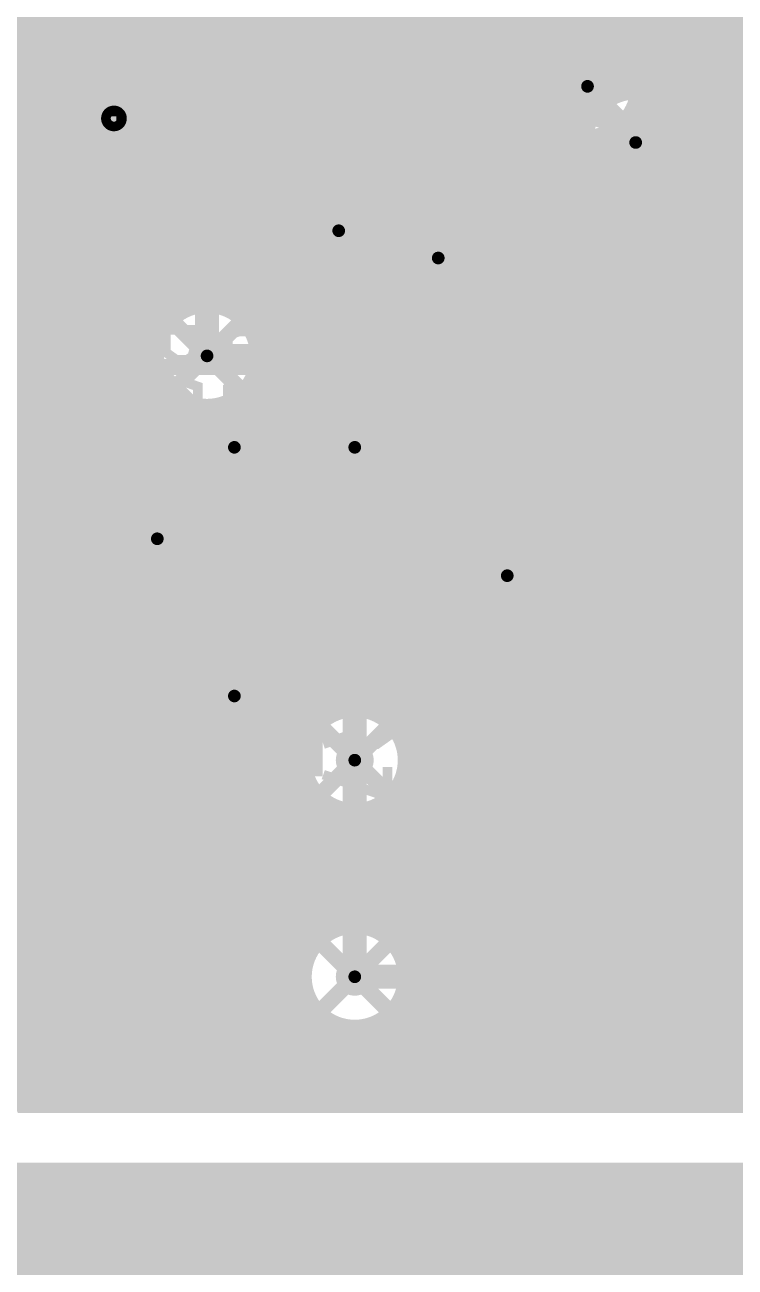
# Model space of a CAD drawing. Extents: x -11 to 221, y -93 to 178.
# Drawn here: x 34.15 to 45.39, y 146.02 to 165.69 of the extents above; entities that cross this region are included whole.
import ezdxf

# ---------------------------------------------------------------- set-up
doc = ezdxf.new("R2010")
doc.units = 0
doc.header["$MEASUREMENT"] = 0
doc.layers.get('0').update_dxf_attribs({"linetype": 'CONTINUOUS'})
for name, color, linetype in [('26-349-0_BOT', 7, 'CONTINUOUS'), ('26-349-0_DRD', 7, 'CONTINUOUS'), ('26-349-0_DRL', 2, 'CONTINUOUS'), ('26-349-0_IN1', 3, 'CONTINUOUS'), ('26-349-0_IN2', 5, 'CONTINUOUS'), ('26-349-0_SMT', 14, 'CONTINUOUS'), ('26-349-0_SPT', 9, 'CONTINUOUS'), ('26-349-0_SST', 12, 'CONTINUOUS'), ('26-349-0_TOP', 11, 'CONTINUOUS'), ('THRUHOLE_TAP', 15, 'CONTINUOUS')]:
    doc.layers.add(name, color=color, linetype=linetype)

# ---------------------------------------------------------------- blocks, each defined once
blk = doc.blocks.new('ROUND_78')
at = {"const_width": 0.29972}
blk.add_lwpolyline([(-0.14986, 0, 1), (0.14986, 0, 1)], format="xyb", close=True, dxfattribs=at)
blk = doc.blocks.new('ROUND_82')
at = {"const_width": 0.29972}
blk.add_lwpolyline([(-0.14986, 0, 1), (0.14986, 0, 1)], format="xyb", close=True, dxfattribs=at)
blk = doc.blocks.new('ROUND_102')
at = {"const_width": 0.10033}
blk.add_lwpolyline([(-0.050164, 0, 1), (0.050164, 0, 1)], format="xyb", close=True, dxfattribs=at)
blk = doc.blocks.new('ROUND_83')
at = {"const_width": 0.29972}
blk.add_lwpolyline([(-0.14986, 0, 1), (0.14986, 0, 1)], format="xyb", close=True, dxfattribs=at)
blk = doc.blocks.new('RECTANGLE_3')
blk.add_solid([(0.4826, 0.4064), (0.4826, -0.4064), (-0.4826, 0.4064), (-0.4826, -0.4064)])
blk = doc.blocks.new('RECTANGLE_5')
blk.add_solid([(0.63627, 0.51308), (0.63627, -0.51308), (-0.63627, 0.51308), (-0.63627, -0.51308)])
blk = doc.blocks.new('OBLONG_53')
at = {"const_width": 0.65024}
blk.add_lwpolyline([(0, 0.50038), (0, -0.50038)], dxfattribs=at)
at = {"const_width": 0.32512}
for points in [[(-0.16256, 0.50038, 1), (0.16256, 0.50038, 1)], [(-0.16256, -0.50038, 1), (0.16256, -0.50038, 1)]]:
    blk.add_lwpolyline(points, format="xyb", close=True, dxfattribs=at)
blk = doc.blocks.new('RECTANGLE_58')
blk.add_solid([(0.17526, 0.508), (0.17526, -0.508), (-0.17526, 0.508), (-0.17526, -0.508)])
blk = doc.blocks.new('ROUND_88')
at = {"const_width": 0.10033}
blk.add_lwpolyline([(-0.050164, 0, 1), (0.050164, 0, 1)], format="xyb", close=True, dxfattribs=at)

msp = doc.modelspace()

# ---------------------------------------------------------------- linework, layer by layer
at = {"layer": '26-349-0_BOT', "const_width": 0.381}
for points in [[(37.0332, 160.4518), (37.0332, 168.3512)], [(39.37, 150.622), (39.37, 154.051)]]:
    msp.add_lwpolyline(points, dxfattribs=at)
at = {"layer": '26-349-0_DRD', "const_width": 0.254}
for points in [[(41.783, 165.989), (41.783, 163.449)], [(44.323, 165.989), (41.783, 163.449)], [(44.323, 163.449), (41.783, 165.989)], [(41.783, 165.989), (41.783, 163.449)], [(44.323, 165.989), (41.783, 163.449)], [(44.323, 163.449), (41.783, 165.989)], [(44.323, 163.449), (44.323, 165.989)], [(44.323, 163.449), (44.323, 165.989)], [(42.545, 165.1), (42.545, 162.56)], [(45.085, 165.1), (42.545, 165.1)], [(45.085, 165.1), (42.545, 162.56)], [(45.085, 162.56), (42.545, 165.1)], [(42.545, 165.1), (42.545, 162.56)], [(45.085, 165.1), (42.545, 165.1)], [(45.085, 165.1), (42.545, 162.56)], [(45.085, 162.56), (42.545, 165.1)], [(44.45, 165.227), (44.45, 162.687)], [(46.99, 165.227), (44.45, 165.227)], [(46.99, 165.227), (44.45, 162.687)], [(46.99, 162.687), (44.45, 165.227)], [(44.45, 165.227), (44.45, 162.687)], [(46.99, 165.227), (44.45, 165.227)], [(46.99, 165.227), (44.45, 162.687)], [(46.99, 162.687), (44.45, 165.227)], [(45.085, 162.56), (45.085, 165.1)], [(45.085, 162.56), (45.085, 165.1)], [(37.846, 163.703), (37.846, 161.163)], [(40.386, 163.703), (37.846, 163.703)], [(40.386, 163.703), (37.846, 161.163)], [(40.386, 161.163), (37.846, 163.703)], [(37.846, 163.703), (37.846, 161.163)], [(40.386, 163.703), (37.846, 163.703)], [(40.386, 163.703), (37.846, 161.163)], [(40.386, 161.163), (37.846, 163.703)], [(40.386, 161.163), (40.386, 163.703)], [(40.386, 161.163), (40.386, 163.703)], [(41.783, 163.449), (44.323, 163.449)], [(41.783, 163.449), (44.323, 163.449)], [(39.4208, 163.2712), (39.4208, 160.7312)], [(41.9608, 163.2712), (39.4208, 163.2712)], [(41.9608, 163.2712), (39.4208, 160.7312)], [(41.9608, 160.7312), (39.4208, 163.2712)], [(39.4208, 163.2712), (39.4208, 160.7312)], [(41.9608, 163.2712), (39.4208, 163.2712)], [(41.9608, 163.2712), (39.4208, 160.7312)], [(41.9608, 160.7312), (39.4208, 163.2712)], [(41.9608, 160.7312), (41.9608, 163.2712)], [(41.9608, 160.7312), (41.9608, 163.2712)], [(42.545, 162.56), (45.085, 162.56)], [(42.545, 162.56), (45.085, 162.56)], [(44.45, 162.687), (46.99, 162.687)], [(44.45, 162.687), (46.99, 162.687)], [(35.7632, 161.7218), (35.7632, 159.1818)], [(38.3032, 161.7218), (35.7632, 161.7218)], [(38.3032, 161.7218), (35.7632, 159.1818)], [(38.3032, 159.1818), (35.7632, 161.7218)], [(38.3032, 159.1818), (38.3032, 161.7218)], [(37.846, 161.163), (40.386, 161.163)], [(37.846, 161.163), (40.386, 161.163)], [(39.4208, 160.7312), (41.9608, 160.7312)], [(39.4208, 160.7312), (41.9608, 160.7312)], [(36.195, 160.274), (36.195, 157.734)], [(38.735, 160.274), (36.195, 160.274)], [(38.735, 160.274), (36.195, 157.734)], [(38.735, 157.734), (36.195, 160.274)], [(36.195, 160.274), (36.195, 157.734)], [(38.735, 160.274), (36.195, 160.274)], [(38.735, 160.274), (36.195, 157.734)], [(38.735, 157.734), (36.195, 160.274)], [(38.1, 160.274), (38.1, 157.734)], [(40.64, 160.274), (38.1, 160.274)], [(40.64, 160.274), (38.1, 157.734)], [(40.64, 157.734), (38.1, 160.274)], [(38.1, 160.274), (38.1, 157.734)], [(40.64, 160.274), (38.1, 160.274)], [(40.64, 160.274), (38.1, 157.734)], [(40.64, 157.734), (38.1, 160.274)], [(38.1, 160.274), (38.1, 157.734)], [(40.64, 160.274), (38.1, 160.274)], [(40.64, 160.274), (38.1, 157.734)], [(40.64, 157.734), (38.1, 160.274)], [(38.735, 157.734), (38.735, 160.274)], [(38.735, 157.734), (38.735, 160.274)], [(40.64, 157.734), (40.64, 160.274)], [(40.64, 157.734), (40.64, 160.274)], [(40.64, 157.734), (40.64, 160.274)], [(35.7632, 159.1818), (38.3032, 159.1818)], [(34.9758, 158.8262), (34.9758, 156.2862)], [(37.5158, 158.8262), (34.9758, 158.8262)], [(37.5158, 158.8262), (34.9758, 156.2862)], [(37.5158, 156.2862), (34.9758, 158.8262)], [(37.5158, 156.2862), (37.5158, 158.8262)], [(40.513, 158.242), (40.513, 155.702)], [(43.053, 158.242), (40.513, 158.242)], [(43.053, 158.242), (40.513, 155.702)], [(43.053, 155.702), (40.513, 158.242)], [(40.513, 158.242), (40.513, 155.702)], [(43.053, 158.242), (40.513, 158.242)], [(43.053, 158.242), (40.513, 155.702)], [(43.053, 155.702), (40.513, 158.242)], [(43.053, 155.702), (43.053, 158.242)], [(43.053, 155.702), (43.053, 158.242)], [(36.195, 157.734), (38.735, 157.734)], [(36.195, 157.734), (38.735, 157.734)], [(38.1, 157.734), (40.64, 157.734)], [(38.1, 157.734), (40.64, 157.734)], [(38.1, 157.734), (40.64, 157.734)], [(34.9758, 156.2862), (37.5158, 156.2862)], [(36.195, 156.337), (36.195, 153.797)], [(38.735, 156.337), (36.195, 156.337)], [(38.735, 156.337), (36.195, 153.797)], [(38.735, 153.797), (36.195, 156.337)], [(38.735, 153.797), (38.735, 156.337)], [(40.513, 155.702), (43.053, 155.702)], [(40.513, 155.702), (43.053, 155.702)], [(38.1, 155.321), (38.1, 152.781)], [(40.64, 155.321), (38.1, 155.321)], [(40.64, 155.321), (38.1, 152.781)], [(40.64, 152.781), (38.1, 155.321)], [(40.64, 152.781), (40.64, 155.321)], [(36.195, 153.797), (38.735, 153.797)], [(38.1, 152.781), (40.64, 152.781)], [(38.1, 151.892), (38.1, 149.352)], [(40.64, 151.892), (38.1, 151.892)], [(40.64, 151.892), (38.1, 149.352)], [(40.64, 149.352), (38.1, 151.892)], [(40.64, 149.352), (40.64, 151.892)], [(44.45, 151.892), (44.45, 149.352)], [(46.99, 151.892), (44.45, 151.892)], [(46.99, 151.892), (44.45, 149.352)], [(46.99, 149.352), (44.45, 151.892)], [(38.1, 149.352), (40.64, 149.352)], [(44.45, 149.352), (46.99, 149.352)]]:
    msp.add_lwpolyline(points, dxfattribs=at)
at = {"layer": '26-349-0_DRL', "const_width": 2.49936}
msp.add_lwpolyline([(68.072, 129.286), (68.072, 142.748), (66.04, 144.78), (49.657, 144.78), (48.006, 146.431), (32.893, 146.431), (11.684, 167.64), (8.128, 167.64)], dxfattribs=at)
at = {"layer": '26-349-0_IN1', "const_width": 0.254}
for points in [[(34.671, 174.625), (34.671, 149.225)], [(37.8714, 174.625), (37.8714, 155.7655)], [(38.1, 174.625), (38.1, 155.56484)], [(38.3286, 174.625), (38.3286, 162.61334)], [(38.5572, 174.625), (38.5572, 163.01466)], [(38.7858, 174.625), (38.7858, 163.1696)], [(39.0144, 174.625), (39.0144, 163.2331)], [(39.243, 174.625), (39.243, 163.23056)], [(39.4716, 174.625), (39.4716, 163.1569)], [(39.7002, 174.625), (39.7002, 162.98926)], [(39.9288, 174.625), (39.9288, 154.63266)], [(40.1574, 174.625), (40.1574, 154.23134)], [(40.386, 174.625), (40.386, 149.225)], [(40.6146, 174.625), (40.6146, 149.225)], [(40.8432, 174.625), (40.8432, 149.225)], [(41.0718, 174.625), (41.0718, 149.225)], [(41.3004, 174.625), (41.3004, 149.225)], [(41.529, 174.625), (41.529, 149.225)], [(41.7576, 174.625), (41.7576, 149.225)], [(41.9862, 174.625), (41.9862, 149.225)], [(42.2148, 174.625), (42.2148, 149.225)], [(42.4434, 174.625), (42.4434, 149.225)], [(42.672, 174.625), (42.672, 149.225)], [(42.9006, 174.625), (42.9006, 149.225)], [(43.1292, 174.625), (43.1292, 164.25672)], [(43.3578, 174.625), (43.3578, 164.49548)], [(43.5864, 174.625), (43.5864, 164.6047)], [(43.815, 174.625), (43.815, 164.63772)], [(44.0436, 174.625), (44.0436, 164.6047)], [(44.2722, 174.625), (44.2722, 164.49548)], [(44.5008, 174.625), (44.5008, 164.25672)], [(44.7294, 174.625), (44.7294, 149.225)], [(44.958, 174.625), (44.958, 150.8887)], [(45.1866, 174.625), (45.1866, 151.22906)], [(45.4152, 174.625), (45.4152, 151.36876)], [(34.4424, 172.92066), (34.4424, 149.225)], [(34.8996, 172.76318), (34.8996, 149.225)], [(36.0426, 172.5803), (36.0426, 149.225)], [(34.2138, 172.5168), (34.2138, 149.225)], [(35.1282, 172.54474), (35.1282, 149.225)], [(35.3568, 172.44568), (35.3568, 149.225)], [(35.5854, 172.42028), (35.5854, 149.225)], [(35.814, 172.46092), (35.814, 149.225)], [(36.2712, 168.08196), (36.2712, 160.7185)], [(36.4998, 167.74414), (36.4998, 161.05886)], [(37.6428, 167.82034), (37.6428, 160.98012)], [(36.7284, 167.6019), (36.7284, 161.19856)], [(36.957, 167.54602), (36.957, 161.25444)], [(37.1856, 167.55872), (37.1856, 161.24428)], [(37.4142, 167.63746), (37.4142, 161.163)], [(73.66, 165.7604), (23.04034, 165.7604)], [(73.66, 165.5318), (23.44166, 165.5318)], [(73.66, 165.3032), (23.5966, 165.3032)], [(73.66, 165.0746), (23.6601, 165.0746)], [(73.66, 164.846), (23.65756, 164.846)], [(43.63466, 164.6174), (23.5839, 164.6174)], [(55.1307, 164.6174), (43.99534, 164.6174)], [(43.2308, 164.3888), (23.41626, 164.3888)], [(54.80304, 164.3888), (44.39666, 164.3888)], [(43.0784, 164.1602), (18.669, 164.1602)], [(54.59476, 164.1602), (44.5516, 164.1602)], [(43.01236, 163.9316), (27.5082, 163.9316)], [(54.44998, 163.9316), (44.6151, 163.9316)], [(43.01744, 163.703), (27.80538, 163.703)], [(54.35346, 163.703), (44.61256, 163.703)], [(43.08856, 163.4744), (27.93492, 163.4744)], [(43.1292, 163.40328), (43.1292, 149.225)], [(44.5008, 163.40328), (44.5008, 149.225)], [(54.29504, 163.4744), (44.5389, 163.4744)], [(43.2562, 163.2458), (31.54172, 163.2458)], [(43.3578, 163.16452), (43.3578, 149.225)], [(44.2722, 163.16452), (44.2722, 149.225)], [(54.27218, 163.2458), (44.37126, 163.2458)], [(38.5572, 163.0172), (31.78048, 163.0172)], [(54.28234, 163.0172), (39.67226, 163.0172)], [(43.5864, 163.0553), (43.5864, 149.225)], [(43.815, 163.02228), (43.815, 149.225)], [(44.0436, 163.0553), (44.0436, 149.225)], [(38.38956, 162.7886), (31.8897, 162.7886)], [(54.32298, 162.7886), (39.8399, 162.7886)], [(38.31844, 162.56), (31.92272, 162.56)], [(54.40172, 162.56), (39.91356, 162.56)], [(38.31336, 162.3314), (31.8897, 162.3314)], [(54.52364, 162.3314), (39.9161, 162.3314)], [(38.3286, 162.25266), (38.3286, 149.225)], [(38.3794, 162.1028), (31.78048, 162.1028)], [(50.37328, 162.1028), (39.8526, 162.1028)], [(38.5318, 161.8742), (31.54172, 161.8742)], [(38.5572, 161.8488), (38.5572, 149.225)], [(50.13452, 161.8742), (39.69766, 161.8742)], [(39.7002, 161.8742), (39.7002, 154.7876)], [(38.93566, 161.6456), (20.8534, 161.6456)], [(38.7858, 161.6964), (38.7858, 154.60726)], [(39.0144, 161.63036), (39.0144, 154.7749)], [(39.243, 161.63544), (39.243, 154.84856)], [(47.16526, 161.6456), (39.29634, 161.6456)], [(39.4716, 161.70656), (39.4716, 154.8511)], [(46.87062, 161.417), (21.082, 161.417)], [(36.70046, 161.1884), (21.3106, 161.1884)], [(46.73854, 161.1884), (37.3634, 161.1884)], [(36.40582, 160.9598), (21.5392, 160.9598)], [(46.69028, 160.9598), (37.66058, 160.9598)], [(36.27374, 160.7312), (21.7678, 160.7312)], [(46.7106, 160.7312), (37.79012, 160.7312)], [(36.22548, 160.5026), (21.9964, 160.5026)], [(46.7995, 160.5026), (37.83838, 160.5026)], [(36.2458, 160.274), (22.225, 160.274)], [(36.2712, 160.18256), (36.2712, 149.225)], [(46.99762, 160.274), (37.8206, 160.274)], [(36.3347, 160.0454), (22.4536, 160.0454)], [(73.66, 160.0454), (37.7317, 160.0454)], [(36.53282, 159.8168), (22.6822, 159.8168)], [(36.4998, 159.84474), (36.4998, 149.225)], [(73.66, 159.8168), (37.53104, 159.8168)], [(37.6428, 159.92094), (37.6428, 155.8544)], [(73.66, 159.5882), (22.9108, 159.5882)], [(36.7284, 159.7025), (36.7284, 155.3972)], [(36.957, 159.64662), (36.957, 155.69438)], [(37.1856, 159.65932), (37.1856, 155.82392)], [(37.4142, 159.73806), (37.4142, 155.87218)], [(73.66, 159.3596), (23.1394, 159.3596)], [(73.66, 159.131), (23.368, 159.131)], [(73.66, 158.9024), (28.6893, 158.9024)], [(73.66, 158.6738), (29.01696, 158.6738)], [(73.66, 158.4452), (29.22524, 158.4452)], [(73.66, 158.2166), (29.36748, 158.2166)], [(73.66, 157.988), (29.464, 157.988)], [(58.62574, 157.7594), (29.52242, 157.7594)], [(58.13806, 157.5308), (29.54782, 157.5308)], [(57.8739, 157.3022), (29.53766, 157.3022)], [(57.69864, 157.0736), (29.49448, 157.0736)], [(57.57672, 156.845), (32.05734, 156.845)], [(57.49798, 156.6164), (32.3215, 156.6164)], [(57.45734, 156.3878), (32.44088, 156.3878)], [(57.44718, 156.1592), (32.48152, 156.1592)], [(57.47004, 155.9306), (32.45612, 155.9306)], [(36.96462, 155.702), (32.35706, 155.702)], [(57.52846, 155.702), (37.96284, 155.702)], [(36.7665, 155.4734), (32.13862, 155.4734)], [(57.62498, 155.4734), (38.1635, 155.4734)], [(36.6776, 155.2448), (27.2542, 155.2448)], [(57.76976, 155.2448), (38.2524, 155.2448)], [(36.65728, 155.0162), (27.4828, 155.0162)], [(57.97804, 155.0162), (38.27018, 155.0162)], [(36.70554, 154.7876), (31.9532, 154.7876)], [(36.7284, 154.73426), (36.7284, 149.225)], [(39.03726, 154.7876), (38.22192, 154.7876)], [(58.3057, 154.7876), (39.7002, 154.7876)], [(36.83762, 154.559), (32.25038, 154.559)], [(38.74262, 154.559), (38.09238, 154.559)], [(38.1, 154.56662), (38.1, 149.225)], [(73.66, 154.559), (39.99738, 154.559)], [(37.13226, 154.3304), (32.37992, 154.3304)], [(36.957, 154.43962), (36.957, 149.225)], [(37.1856, 154.30754), (37.1856, 149.225)], [(37.6428, 154.2796), (37.6428, 149.225)], [(38.61054, 154.3304), (37.7952, 154.3304)], [(37.8714, 154.3685), (37.8714, 149.225)], [(73.66, 154.3304), (40.12692, 154.3304)], [(38.56228, 154.1018), (32.42818, 154.1018)], [(37.4142, 154.25928), (37.4142, 149.225)], [(73.66, 154.1018), (40.17518, 154.1018)], [(38.5826, 153.8732), (32.4104, 153.8732)], [(73.66, 153.8732), (40.1574, 153.8732)], [(40.1574, 153.87066), (40.1574, 150.80234)], [(38.6715, 153.6446), (32.3215, 153.6446)], [(38.7858, 153.4922), (38.7858, 151.17826)], [(73.66, 153.6446), (40.0685, 153.6446)], [(38.86962, 153.416), (32.12084, 153.416)], [(39.0144, 153.32456), (39.0144, 151.3459)], [(39.7002, 153.3144), (39.7002, 151.3586)], [(73.66, 153.416), (39.86784, 153.416)], [(39.9288, 153.4668), (39.9288, 151.20366)], [(52.65166, 153.1874), (29.3116, 153.1874)], [(39.243, 153.25344), (39.243, 151.41956)], [(39.4716, 153.24836), (39.4716, 151.4221)], [(49.73828, 152.9588), (29.5402, 152.9588)], [(47.87646, 152.7302), (29.7688, 152.7302)], [(47.6123, 152.5016), (29.9974, 152.5016)], [(47.49292, 152.273), (30.226, 152.273)], [(47.45228, 152.0444), (30.4546, 152.0444)], [(47.47768, 151.8158), (30.6832, 151.8158)], [(47.57674, 151.5872), (30.9118, 151.5872)], [(39.03726, 151.3586), (31.1404, 151.3586)], [(45.38726, 151.3586), (39.7002, 151.3586)], [(38.74262, 151.13), (31.369, 151.13)], [(45.09262, 151.13), (39.99738, 151.13)], [(38.61054, 150.9014), (31.5976, 150.9014)], [(44.96054, 150.9014), (40.12692, 150.9014)], [(38.56228, 150.6728), (31.8262, 150.6728)], [(44.91228, 150.6728), (40.17518, 150.6728)], [(38.5826, 150.4442), (32.0548, 150.4442)], [(44.9326, 150.4442), (40.1574, 150.4442)], [(40.1574, 150.44166), (40.1574, 149.225)], [(44.958, 150.35276), (44.958, 149.225)], [(38.6715, 150.2156), (32.2834, 150.2156)], [(45.0215, 150.2156), (40.0685, 150.2156)], [(38.86962, 149.987), (32.512, 149.987)], [(38.7858, 150.0632), (38.7858, 149.225)], [(45.21962, 149.987), (39.86784, 149.987)], [(39.9288, 150.0378), (39.9288, 149.225)], [(45.1866, 150.01494), (45.1866, 149.225)], [(59.6646, 149.7584), (32.7406, 149.7584)], [(39.0144, 149.89556), (39.0144, 149.225)], [(39.243, 149.82444), (39.243, 149.225)], [(39.4716, 149.81936), (39.4716, 149.225)], [(39.7002, 149.8854), (39.7002, 149.225)], [(45.4152, 149.8727), (45.4152, 149.225)], [(59.6646, 149.5298), (32.9692, 149.5298)], [(59.6646, 149.3012), (33.1978, 149.3012)], [(48.26, 149.225), (33.274, 149.225)]]:
    msp.add_lwpolyline(points, dxfattribs=at)
for points in [[(43.815, 164.63772, 0.4142136), (43.00728, 163.83)], [(43.815, 164.63772, 0.4142136), (43.00728, 163.83)], [(44.62272, 163.83, 0.4142136), (43.815, 164.63772)], [(44.62272, 163.83, 0.4142136), (43.815, 164.63772)], [(43.00728, 163.83, 0.4142136), (43.815, 163.02228)], [(43.00728, 163.83, 0.4142136), (43.815, 163.02228)], [(43.815, 163.02228, 0.4142136), (44.62272, 163.83)], [(43.815, 163.02228, 0.4142136), (44.62272, 163.83)], [(39.116, 163.24072, 0.4142136), (38.30828, 162.433)], [(39.116, 163.24072, 0.4142136), (38.30828, 162.433)], [(39.92372, 162.433, 0.4142136), (39.116, 163.24072)], [(39.92372, 162.433, 0.4142136), (39.116, 163.24072)], [(38.30828, 162.433, 0.4142136), (39.116, 161.62528)], [(38.30828, 162.433, 0.4142136), (39.116, 161.62528)], [(39.116, 161.62528, 0.4142136), (39.92372, 162.433)], [(39.116, 161.62528, 0.4142136), (39.92372, 162.433)], [(37.0332, 161.25952, 0.4142136), (36.22548, 160.4518)], [(37.84092, 160.4518, 0.4142136), (37.0332, 161.25952)], [(36.22548, 160.4518, 0.4142136), (37.0332, 159.64408)], [(37.0332, 159.64408, 0.4142136), (37.84092, 160.4518)], [(37.465, 155.87472, 0.4142136), (36.65728, 155.067)], [(38.27272, 155.067, 0.4142136), (37.465, 155.87472)], [(36.65728, 155.067, 0.4142136), (37.465, 154.25928)], [(37.465, 154.25928, 0.4142136), (38.27272, 155.067)], [(39.37, 154.85872, 0.4142136), (38.56228, 154.051)], [(40.17772, 154.051, 0.4142136), (39.37, 154.85872)], [(38.56228, 154.051, 0.4142136), (39.37, 153.24328)], [(39.37, 153.24328, 0.4142136), (40.17772, 154.051)], [(39.37, 151.42972, 0.4142136), (38.56228, 150.622)], [(40.17772, 150.622, 0.4142136), (39.37, 151.42972)], [(45.72, 151.42972, 0.4142136), (44.91228, 150.622)], [(38.56228, 150.622, 0.4142136), (39.37, 149.81428)], [(39.37, 149.81428, 0.4142136), (40.17772, 150.622)], [(44.91228, 150.622, 0.4142136), (45.72, 149.81428)]]:
    msp.add_lwpolyline(points, format="xyb", dxfattribs=at)
at = {"layer": '26-349-0_IN2', "const_width": 0.254}
for points in [[(34.2138, 174.625), (34.2138, 148.59)], [(34.4424, 174.625), (34.4424, 148.59)], [(34.671, 174.625), (34.671, 148.59)], [(34.8996, 174.625), (34.8996, 148.59)], [(35.1282, 174.625), (35.1282, 148.59)], [(35.3568, 174.625), (35.3568, 148.59)], [(35.5854, 174.625), (35.5854, 158.02102)], [(35.814, 174.625), (35.814, 158.23946)], [(36.0426, 174.625), (36.0426, 158.33852)], [(37.8714, 174.625), (37.8714, 159.7025)], [(38.1, 174.625), (38.1, 159.50184)], [(38.3286, 174.625), (38.3286, 148.59)], [(38.5572, 174.625), (38.5572, 148.59)], [(38.7858, 174.625), (38.7858, 159.56026)], [(39.0144, 174.625), (39.0144, 159.7279)], [(39.243, 174.625), (39.243, 159.80156)], [(39.4716, 174.625), (39.4716, 159.8041)], [(39.7002, 174.625), (39.7002, 159.7406)], [(39.9288, 174.625), (39.9288, 162.2679)], [(40.1574, 174.625), (40.1574, 162.60826)], [(40.386, 174.625), (40.386, 162.74796)], [(40.6146, 174.625), (40.6146, 162.80384)], [(40.8432, 174.625), (40.8432, 162.79368)], [(41.0718, 174.625), (41.0718, 162.7124)], [(41.3004, 174.625), (41.3004, 162.52952)], [(41.529, 174.625), (41.529, 157.73908)], [(41.7576, 174.625), (41.7576, 157.77972)], [(41.9862, 174.625), (41.9862, 157.75432)], [(42.2148, 174.625), (42.2148, 157.65526)], [(42.4434, 174.625), (42.4434, 165.24732)], [(42.672, 174.625), (42.672, 165.4302)], [(42.9006, 174.625), (42.9006, 165.51148)], [(43.1292, 174.625), (43.1292, 165.52164)], [(43.3578, 174.625), (43.3578, 165.46576)], [(43.5864, 174.625), (43.5864, 165.32606)], [(43.815, 174.625), (43.815, 164.9857)], [(44.0436, 174.625), (44.0436, 148.59)], [(44.2722, 174.625), (44.2722, 148.59)], [(44.5008, 174.625), (44.5008, 148.59)], [(44.7294, 174.625), (44.7294, 148.59)], [(44.958, 174.625), (44.958, 164.2237)], [(45.1866, 174.625), (45.1866, 164.56406)], [(45.4152, 174.625), (45.4152, 164.70376)], [(36.2712, 168.08196), (36.2712, 160.7185)], [(36.4998, 167.74414), (36.4998, 161.05886)], [(37.6428, 167.82034), (37.6428, 160.98012)], [(36.7284, 167.6019), (36.7284, 161.19856)], [(36.957, 167.54602), (36.957, 161.25444)], [(37.1856, 167.55872), (37.1856, 161.24428)], [(37.4142, 167.63746), (37.4142, 161.163)], [(73.66, 165.7604), (18.669, 165.7604)], [(73.66, 165.5318), (18.669, 165.5318)], [(42.4942, 165.3032), (18.669, 165.3032)], [(73.66, 165.3032), (43.60926, 165.3032)], [(42.32656, 165.0746), (18.669, 165.0746)], [(73.66, 165.0746), (43.7769, 165.0746)], [(42.25544, 164.846), (18.669, 164.846)], [(73.66, 164.846), (43.85056, 164.846)], [(42.25036, 164.6174), (18.669, 164.6174)], [(45.25518, 164.6174), (43.8531, 164.6174)], [(42.3164, 164.3888), (18.669, 164.3888)], [(45.03674, 164.3888), (43.7896, 164.3888)], [(43.815, 164.44976), (43.815, 148.59)], [(42.4688, 164.1602), (18.669, 164.1602)], [(42.4434, 164.18814), (42.4434, 157.43682)], [(43.5864, 164.11194), (43.5864, 148.59)], [(44.93768, 164.1602), (43.63466, 164.1602)], [(18.669, 163.957), (34.036, 148.59)], [(42.87266, 163.9316), (18.6944, 163.9316)], [(42.672, 164.00526), (42.672, 148.59)], [(42.9006, 163.92652), (42.9006, 148.59)], [(43.1292, 163.91382), (43.1292, 148.59)], [(44.91228, 163.9316), (43.23334, 163.9316)], [(43.3578, 163.9697), (43.3578, 148.59)], [(44.95292, 163.703), (18.923, 163.703)], [(44.958, 163.68776), (44.958, 148.59)], [(45.0723, 163.4744), (19.1516, 163.4744)], [(45.1866, 163.34994), (45.1866, 148.59)], [(45.33646, 163.2458), (19.3802, 163.2458)], [(45.4152, 163.2077), (45.4152, 148.59)], [(54.28234, 163.0172), (19.6088, 163.0172)], [(40.51046, 162.7886), (19.8374, 162.7886)], [(54.32298, 162.7886), (40.87114, 162.7886)], [(40.1066, 162.56), (20.066, 162.56)], [(54.40172, 162.56), (41.27246, 162.56)], [(39.9542, 162.3314), (20.2946, 162.3314)], [(54.52364, 162.3314), (41.4274, 162.3314)], [(39.88816, 162.1028), (20.5232, 162.1028)], [(54.6989, 162.1028), (41.4909, 162.1028)], [(39.89324, 161.8742), (20.7518, 161.8742)], [(54.96306, 161.8742), (41.48836, 161.8742)], [(39.96436, 161.6456), (20.9804, 161.6456)], [(39.9288, 161.73196), (39.9288, 159.58566)], [(55.45074, 161.6456), (41.4147, 161.6456)], [(40.132, 161.417), (21.209, 161.417)], [(40.1574, 161.39414), (40.1574, 159.18434)], [(73.66, 161.417), (41.24706, 161.417)], [(41.3004, 161.47034), (41.3004, 157.6197)], [(36.70046, 161.1884), (21.4376, 161.1884)], [(73.66, 161.1884), (37.3634, 161.1884)], [(40.386, 161.2519), (40.386, 148.59)], [(40.6146, 161.19602), (40.6146, 148.59)], [(40.8432, 161.20872), (40.8432, 148.59)], [(41.0718, 161.28746), (41.0718, 157.35554)], [(36.40582, 160.9598), (21.6662, 160.9598)], [(73.66, 160.9598), (37.66058, 160.9598)], [(36.27374, 160.7312), (21.8948, 160.7312)], [(73.66, 160.7312), (37.79012, 160.7312)], [(36.22548, 160.5026), (22.1234, 160.5026)], [(73.66, 160.5026), (37.83838, 160.5026)], [(36.2458, 160.274), (22.352, 160.274)], [(36.2712, 160.18256), (36.2712, 158.36392)], [(73.66, 160.274), (37.8206, 160.274)], [(36.3347, 160.0454), (22.5806, 160.0454)], [(73.66, 160.0454), (37.7317, 160.0454)], [(36.53282, 159.8168), (22.8092, 159.8168)], [(36.4998, 159.84474), (36.4998, 158.32328)], [(73.66, 159.8168), (37.53104, 159.8168)], [(37.6428, 159.92094), (37.6428, 159.7914)], [(36.9062, 159.5882), (23.0378, 159.5882)], [(36.7284, 159.7025), (36.7284, 159.3342)], [(38.8112, 159.5882), (38.02126, 159.5882)], [(73.66, 159.5882), (39.92626, 159.5882)], [(36.73856, 159.3596), (23.2664, 159.3596)], [(38.64356, 159.3596), (38.1889, 159.3596)], [(73.66, 159.3596), (40.0939, 159.3596)], [(36.66744, 159.131), (23.495, 159.131)], [(38.57244, 159.131), (38.26256, 159.131)], [(73.66, 159.131), (40.16756, 159.131)], [(36.66236, 158.9024), (28.6893, 158.9024)], [(38.56736, 158.9024), (38.2651, 158.9024)], [(40.1574, 158.82366), (40.1574, 154.23134)], [(73.66, 158.9024), (40.1701, 158.9024)], [(36.7284, 158.6738), (29.01696, 158.6738)], [(36.7284, 158.67126), (36.7284, 158.2039)], [(38.6334, 158.6738), (38.2016, 158.6738)], [(73.66, 158.6738), (40.1066, 158.6738)], [(36.8808, 158.4452), (29.22524, 158.4452)], [(38.7858, 158.4452), (38.04666, 158.4452)], [(38.1, 158.50362), (38.1, 148.59)], [(38.7858, 158.4452), (38.7858, 154.60726)], [(39.9288, 158.4198), (39.9288, 154.63266)], [(73.66, 158.4452), (39.95166, 158.4452)], [(35.78098, 158.2166), (29.36748, 158.2166)], [(37.28466, 158.2166), (36.71062, 158.2166)], [(36.957, 158.37662), (36.957, 157.93974)], [(37.1856, 158.24454), (37.1856, 148.59)], [(37.6428, 158.2166), (37.6428, 148.59)], [(39.18966, 158.2166), (37.64534, 158.2166)], [(37.8714, 158.3055), (37.8714, 148.59)], [(39.0144, 158.27756), (39.0144, 154.7749)], [(39.243, 158.20644), (39.243, 154.84856)], [(39.4716, 158.20136), (39.4716, 154.8511)], [(73.66, 158.2166), (39.55034, 158.2166)], [(39.7002, 158.2674), (39.7002, 154.7876)], [(37.4142, 158.19628), (37.4142, 148.59)], [(35.56254, 157.988), (29.464, 157.988)], [(73.66, 157.988), (36.92906, 157.988)], [(35.46348, 157.7594), (29.52242, 157.7594)], [(41.60266, 157.7594), (37.02812, 157.7594)], [(58.62574, 157.7594), (41.96334, 157.7594)], [(35.43808, 157.5308), (29.54782, 157.5308)], [(41.1988, 157.5308), (37.05352, 157.5308)], [(58.13806, 157.5308), (42.36466, 157.5308)], [(35.47872, 157.3022), (29.53766, 157.3022)], [(41.0464, 157.3022), (37.01288, 157.3022)], [(57.8739, 157.3022), (42.5196, 157.3022)], [(35.5981, 157.0736), (29.49448, 157.0736)], [(35.5854, 157.09138), (35.5854, 148.59)], [(40.98036, 157.0736), (36.8935, 157.0736)], [(36.957, 157.17266), (36.957, 148.59)], [(57.69864, 157.0736), (42.5831, 157.0736)], [(35.86226, 156.845), (29.41574, 156.845)], [(35.814, 156.87294), (35.814, 148.59)], [(40.98544, 156.845), (36.62934, 156.845)], [(36.7284, 156.9085), (36.7284, 148.59)], [(57.57672, 156.845), (42.58056, 156.845)], [(36.0426, 156.77388), (36.0426, 148.59)], [(36.2712, 156.74848), (36.2712, 148.59)], [(36.4998, 156.78912), (36.4998, 148.59)], [(41.05656, 156.6164), (29.29636, 156.6164)], [(41.0718, 156.58846), (41.0718, 148.59)], [(42.4434, 156.50718), (42.4434, 148.59)], [(57.49798, 156.6164), (42.5069, 156.6164)], [(41.2242, 156.3878), (29.11856, 156.3878)], [(41.3004, 156.3243), (41.3004, 148.59)], [(42.2148, 156.28874), (42.2148, 148.59)], [(57.45734, 156.3878), (42.33926, 156.3878)], [(57.44718, 156.1592), (28.85694, 156.1592)], [(41.529, 156.20492), (41.529, 148.59)], [(41.7576, 156.16428), (41.7576, 148.59)], [(41.9862, 156.18968), (41.9862, 148.59)], [(57.47004, 155.9306), (28.36926, 155.9306)], [(57.52846, 155.702), (26.924, 155.702)], [(57.62498, 155.4734), (27.1526, 155.4734)], [(57.76976, 155.2448), (27.3812, 155.2448)], [(57.97804, 155.0162), (27.6098, 155.0162)], [(39.03726, 154.7876), (27.8384, 154.7876)], [(58.3057, 154.7876), (39.7002, 154.7876)], [(38.74262, 154.559), (28.067, 154.559)], [(73.66, 154.559), (39.99738, 154.559)], [(38.61054, 154.3304), (28.2956, 154.3304)], [(73.66, 154.3304), (40.12692, 154.3304)], [(38.56228, 154.1018), (28.5242, 154.1018)], [(73.66, 154.1018), (40.17518, 154.1018)], [(38.5826, 153.8732), (28.7528, 153.8732)], [(73.66, 153.8732), (40.1574, 153.8732)], [(40.1574, 153.87066), (40.1574, 150.80234)], [(38.6715, 153.6446), (28.9814, 153.6446)], [(38.7858, 153.4922), (38.7858, 151.17826)], [(73.66, 153.6446), (40.0685, 153.6446)], [(38.86962, 153.416), (29.21, 153.416)], [(39.0144, 153.32456), (39.0144, 151.3459)], [(39.7002, 153.3144), (39.7002, 151.3586)], [(73.66, 153.416), (39.86784, 153.416)], [(39.9288, 153.4668), (39.9288, 151.20366)], [(73.66, 153.1874), (29.4386, 153.1874)], [(39.243, 153.25344), (39.243, 151.41956)], [(39.4716, 153.24836), (39.4716, 151.4221)], [(73.66, 152.9588), (29.6672, 152.9588)], [(73.66, 152.7302), (29.8958, 152.7302)], [(73.66, 152.5016), (30.1244, 152.5016)], [(73.66, 152.273), (30.353, 152.273)], [(73.66, 152.0444), (30.5816, 152.0444)], [(73.66, 151.8158), (30.8102, 151.8158)], [(73.66, 151.5872), (31.0388, 151.5872)], [(39.03726, 151.3586), (31.2674, 151.3586)], [(73.66, 151.3586), (39.7002, 151.3586)], [(38.74262, 151.13), (31.496, 151.13)], [(59.6646, 151.13), (39.99738, 151.13)], [(38.61054, 150.9014), (31.7246, 150.9014)], [(59.6646, 150.9014), (40.12692, 150.9014)], [(38.56228, 150.6728), (31.9532, 150.6728)], [(59.6646, 150.6728), (40.17518, 150.6728)], [(38.5826, 150.4442), (32.1818, 150.4442)], [(59.6646, 150.4442), (40.1574, 150.4442)], [(40.1574, 150.44166), (40.1574, 148.59)], [(38.6715, 150.2156), (32.4104, 150.2156)], [(52.80914, 150.2156), (40.0685, 150.2156)], [(38.86962, 149.987), (32.639, 149.987)], [(38.7858, 150.0632), (38.7858, 148.59)], [(52.62626, 149.987), (39.86784, 149.987)], [(39.9288, 150.0378), (39.9288, 148.59)], [(52.54752, 149.7584), (32.8676, 149.7584)], [(39.0144, 149.89556), (39.0144, 148.59)], [(39.243, 149.82444), (39.243, 148.59)], [(39.4716, 149.81936), (39.4716, 148.59)], [(39.7002, 149.8854), (39.7002, 148.59)], [(52.53482, 149.5298), (33.0962, 149.5298)], [(52.5907, 149.3012), (33.3248, 149.3012)], [(52.73294, 149.0726), (33.5534, 149.0726)], [(53.07076, 148.844), (33.782, 148.844)], [(59.6646, 148.6154), (34.0106, 148.6154)], [(48.514, 148.59), (34.036, 148.59)]]:
    msp.add_lwpolyline(points, dxfattribs=at)
for points in [[(43.053, 165.52672, 0.4142136), (42.24528, 164.719)], [(43.053, 165.52672, 0.4142136), (42.24528, 164.719)], [(43.86072, 164.719, 0.4142136), (43.053, 165.52672)], [(43.86072, 164.719, 0.4142136), (43.053, 165.52672)], [(42.24528, 164.719, 0.4142136), (43.053, 163.91128)], [(42.24528, 164.719, 0.4142136), (43.053, 163.91128)], [(43.053, 163.91128, 0.4142136), (43.86072, 164.719)], [(43.053, 163.91128, 0.4142136), (43.86072, 164.719)], [(45.72, 164.76472, 0.4142136), (44.91228, 163.957)], [(45.72, 164.76472, 0.4142136), (44.91228, 163.957)], [(44.91228, 163.957, 0.4142136), (45.72, 163.14928)], [(44.91228, 163.957, 0.4142136), (45.72, 163.14928)], [(40.6908, 162.80892, 0.4142136), (39.88308, 162.0012)], [(40.6908, 162.80892, 0.4142136), (39.88308, 162.0012)], [(41.49852, 162.0012, 0.4142136), (40.6908, 162.80892)], [(41.49852, 162.0012, 0.4142136), (40.6908, 162.80892)], [(39.88308, 162.0012, 0.4142136), (40.6908, 161.19348)], [(39.88308, 162.0012, 0.4142136), (40.6908, 161.19348)], [(40.6908, 161.19348, 0.4142136), (41.49852, 162.0012)], [(40.6908, 161.19348, 0.4142136), (41.49852, 162.0012)], [(37.0332, 161.25952, 0.4142136), (36.22548, 160.4518)], [(37.84092, 160.4518, 0.4142136), (37.0332, 161.25952)], [(36.22548, 160.4518, 0.3931561), (36.97478, 159.64662)], [(37.52342, 159.80918, 0.2339125), (37.84145, 160.4518)], [(38.27272, 159.004, 0.3931561), (37.52342, 159.80918)], [(38.27272, 159.004, 0.3931561), (37.52342, 159.80918)], [(39.37, 159.81172, 0.4142136), (38.56228, 159.004)], [(40.17772, 159.004, 0.4142136), (39.37, 159.81172)], [(36.97478, 159.64662, 0.2339125), (36.65675, 159.004)], [(36.97478, 159.64662, 0.2339125), (36.65675, 159.004)], [(36.65728, 159.004, 0.4142136), (37.465, 158.19628)], [(36.65728, 159.004, 0.4142136), (37.465, 158.19628)], [(37.465, 158.19628, 0.4142136), (38.27272, 159.004)], [(37.465, 158.19628, 0.4142136), (38.27272, 159.004)], [(38.56228, 159.004, 0.4142136), (39.37, 158.19628)], [(39.37, 158.19628, 0.4142136), (40.17772, 159.004)], [(36.2458, 158.36392, 0.4142136), (35.43808, 157.5562)], [(37.05352, 157.5562, 0.4142136), (36.2458, 158.36392)], [(41.783, 157.77972, 0.4142136), (40.97528, 156.972)], [(41.783, 157.77972, 0.4142136), (40.97528, 156.972)], [(42.59072, 156.972, 0.4142136), (41.783, 157.77972)], [(42.59072, 156.972, 0.4142136), (41.783, 157.77972)], [(35.43808, 157.5562, 0.4142136), (36.2458, 156.74848)], [(36.2458, 156.74848, 0.4142136), (37.05352, 157.5562)], [(40.97528, 156.972, 0.4142136), (41.783, 156.16428)], [(40.97528, 156.972, 0.4142136), (41.783, 156.16428)], [(41.783, 156.16428, 0.4142136), (42.59072, 156.972)], [(41.783, 156.16428, 0.4142136), (42.59072, 156.972)], [(39.37, 154.85872, 0.4142136), (38.56228, 154.051)], [(40.17772, 154.051, 0.4142136), (39.37, 154.85872)], [(38.56228, 154.051, 0.4142136), (39.37, 153.24328)], [(39.37, 153.24328, 0.4142136), (40.17772, 154.051)], [(39.37, 151.42972, 0.4142136), (38.56228, 150.622)], [(40.17772, 150.622, 0.4142136), (39.37, 151.42972)], [(38.56228, 150.622, 0.4142136), (39.37, 149.81428)], [(39.37, 149.81428, 0.4142136), (40.17772, 150.622)]]:
    msp.add_lwpolyline(points, format="xyb", dxfattribs=at)
at = {"layer": '26-349-0_SST', "const_width": 0.1524}
for points in [[(45.26534, 165.735), (45.09516, 165.79596), (45.09516, 166.15156), (45.26534, 166.20998), (45.94352, 166.20998), (46.11116, 166.15156), (46.11116, 165.79596), (45.94352, 165.735)], [(40.8305, 163.0045), (40.8305, 165.9255), (39.1922, 165.9255), (39.1922, 163.0045), (40.8305, 163.0045)], [(42.7355, 163.0045), (42.7355, 165.9255), (41.0972, 165.9255), (41.0972, 163.0045), (42.7355, 163.0045)], [(38.41242, 165.56228), (38.41242, 165.20668), (38.58006, 165.0873), (38.75024, 165.0873), (38.92042, 165.20668), (38.92042, 165.56228), (37.90442, 165.56228)], [(43.37558, 164.93236), (43.2054, 164.99332), (43.2054, 165.34892), (43.37558, 165.40734), (44.05376, 165.40734), (44.2214, 165.34892), (44.2214, 164.99332), (44.05376, 164.93236)], [(45.26534, 165.37178), (45.09516, 165.31336), (45.09516, 164.95776), (45.26534, 164.8968), (45.60316, 164.8968), (45.77334, 165.01618), (45.77334, 165.37178), (46.11116, 165.37178), (46.11116, 164.8968)], [(38.41242, 165.2651), (37.90442, 165.0873)], [(37.04336, 164.37356), (36.19754, 164.37356), (36.02736, 164.43452), (36.02736, 164.79012), (36.19754, 164.84854), (37.04336, 164.84854)], [(38.41242, 164.31006), (38.41242, 164.66566), (38.58006, 164.72408), (38.75024, 164.72408), (38.92042, 164.66566), (38.92042, 164.31006), (38.75024, 164.2491), (38.58006, 164.2491), (37.90442, 164.48786)], [(43.37558, 164.56914), (43.2054, 164.51072), (43.2054, 164.15512), (43.37558, 164.09416), (43.7134, 164.09416), (43.88358, 164.21354), (43.88358, 164.56914), (44.2214, 164.56914), (44.2214, 164.09416)], [(45.09516, 164.35578), (45.26534, 164.47516), (45.43552, 164.53358), (45.77334, 164.53358), (45.94352, 164.47516), (46.11116, 164.35578), (46.11116, 164.2364), (45.94352, 164.11956), (45.77334, 164.0586), (45.43552, 164.0586), (45.26534, 164.11956), (45.09516, 164.2364), (45.09516, 164.35578)], [(35.68446, 164.1856), (35.43554, 164.1856)], [(35.62096, 164.32276), (35.49904, 164.32276)], [(35.5346, 164.33546), (35.5346, 164.08654)], [(35.67176, 164.27196), (35.67176, 164.15004)], [(32.385, 164.084), (34.81324, 164.084), (35.57524, 163.322), (35.57524, 160.55086), (35.56, 160.528), (32.32404, 160.528), (32.32404, 164.084), (32.385, 164.084)], [(36.02736, 163.53536), (36.02736, 164.01034), (36.70554, 163.53536), (36.87572, 163.53536), (37.04336, 163.59632), (37.04336, 163.95192), (36.87572, 164.01034)], [(37.90442, 163.70808), (38.07206, 163.82746), (38.24224, 163.88588), (38.58006, 163.88588), (38.75024, 163.82746), (38.92042, 163.70808), (38.92042, 163.5887), (38.75024, 163.47186), (38.58006, 163.4109), (38.24224, 163.4109), (38.07206, 163.47186), (37.90442, 163.5887), (37.90442, 163.70808)], [(43.54576, 163.25596), (43.54576, 163.73094), (44.2214, 163.49472), (44.2214, 163.37534), (43.2054, 163.37534)], [(46.609, 160.147), (46.609, 163.703), (44.831, 163.703), (44.831, 160.147), (46.609, 160.147)], [(36.19754, 163.17214), (36.02736, 163.05276), (36.02736, 162.81654), (36.19754, 162.69716), (36.36772, 162.69716), (36.70554, 162.93592), (37.04336, 162.69716), (37.04336, 163.17214)], [(42.7355, 159.8295), (42.7355, 162.7505), (41.0972, 162.7505), (41.0972, 159.8295), (42.7355, 159.8295)], [(42.9895, 162.7505), (42.9895, 159.8295), (44.6278, 159.8295), (44.6278, 162.7505), (42.9895, 162.7505)], [(40.06342, 162.38728), (40.06342, 162.03168), (40.23106, 161.9123), (40.40124, 161.9123), (40.57142, 162.03168), (40.57142, 162.38728), (39.55542, 162.38728)], [(40.06342, 162.0901), (39.55542, 161.9123)], [(39.55542, 161.4297), (40.57142, 161.0741), (40.57142, 161.54908)], [(36.38042, 160.86328), (36.38042, 160.50768), (36.54806, 160.3883), (36.71824, 160.3883), (36.88842, 160.50768), (36.88842, 160.86328), (35.87242, 160.86328)], [(37.53358, 160.36036), (37.3634, 160.42132), (37.3634, 160.77692), (37.53358, 160.83534), (38.21176, 160.83534), (38.3794, 160.77692), (38.3794, 160.42132), (38.21176, 160.36036)], [(39.89324, 160.2359), (39.89324, 160.71088), (40.57142, 160.47466), (40.57142, 160.35528), (39.55542, 160.35528)], [(36.38042, 160.5661), (35.87242, 160.3883)], [(36.38042, 159.61106), (36.54806, 159.5501), (36.71824, 159.5501), (36.88842, 159.61106), (36.88842, 159.96666), (36.71824, 160.02508), (36.54806, 160.02508), (36.38042, 159.96666), (36.38042, 159.61106), (36.21024, 159.5501), (36.04006, 159.5501), (35.87242, 159.61106), (35.87242, 159.96666), (36.04006, 160.02508), (36.21024, 160.02508), (36.38042, 159.96666)], [(37.53358, 159.99714), (37.3634, 159.93872), (37.3634, 159.58312), (37.53358, 159.52216), (37.8714, 159.52216), (38.04158, 159.64154), (38.04158, 159.99714), (38.3794, 159.99714), (38.3794, 159.52216)], [(36.38042, 158.77286), (36.38042, 159.12846), (36.54806, 159.18688), (36.71824, 159.18688), (36.88842, 159.12846), (36.88842, 158.77286), (36.71824, 158.7119), (36.54806, 158.7119), (35.87242, 158.95066)], [(37.8714, 159.10052), (37.8714, 158.74492), (37.70376, 158.68396), (37.53358, 158.68396), (37.3634, 158.74492), (37.3634, 159.10052), (37.53358, 159.15894), (37.70376, 159.15894), (38.3794, 158.92272)], [(40.259, 155.067), (40.259, 158.623), (38.481, 158.623), (38.481, 155.067), (40.259, 155.067)], [(35.7505, 155.3845), (35.7505, 158.3055), (34.1122, 158.3055), (34.1122, 155.3845), (35.7505, 155.3845)], [(36.6395, 158.3055), (36.6395, 155.3845), (38.2778, 155.3845), (38.2778, 158.3055), (36.6395, 158.3055)], [(40.894, 154.305), (40.894, 157.353), (46.482, 157.353), (46.482, 153.543), (41.656, 153.543), (40.894, 154.305)], [(39.38016, 154.77998), (39.38016, 154.42438), (39.55034, 154.305), (39.72052, 154.305), (39.88816, 154.42438), (39.88816, 154.77998), (38.87216, 154.77998)], [(34.0995, 154.4955), (34.0995, 151.5745), (35.7378, 151.5745), (35.7378, 154.4955), (34.0995, 154.4955)], [(38.2905, 151.5745), (38.2905, 154.4955), (36.6522, 154.4955), (36.6522, 151.5745), (38.2905, 151.5745)], [(39.38016, 154.4828), (38.87216, 154.305)], [(38.87216, 153.8224), (39.88816, 153.4668), (39.88816, 153.94178)], [(41.14292, 153.41092), (40.89654, 153.41092)], [(40.91178, 153.42108), (40.91178, 153.06294)], [(41.04894, 153.44902), (41.04894, 153.03754)], [(41.1861, 153.3652), (41.1861, 153.11882)], [(41.2242, 153.27376), (40.81272, 153.27376)], [(39.04234, 153.10358), (38.87216, 153.04516), (38.87216, 152.68956), (39.04234, 152.6286), (39.38016, 152.6286), (39.55034, 152.74798), (39.55034, 153.10358), (39.88816, 153.10358), (39.88816, 152.6286)], [(41.1988, 153.1366), (40.84066, 153.1366)], [(34.9504, 151.31034), (34.9504, 150.95474), (35.12058, 150.83536), (35.29076, 150.83536), (35.4584, 150.95474), (35.4584, 151.31034), (34.4424, 151.31034)], [(44.39412, 150.71344), (43.54576, 150.71344), (43.37812, 150.77186), (43.37812, 151.12746), (43.54576, 151.18588), (44.39412, 151.18588)], [(34.9504, 151.01316), (34.4424, 150.83536)], [(37.05606, 150.4823), (36.88842, 150.54326), (36.88842, 150.89886), (37.05606, 150.95728), (37.73424, 150.95728), (37.90442, 150.89886), (37.90442, 150.54326), (37.73424, 150.4823)], [(34.9504, 150.05812), (35.12058, 149.99716), (35.29076, 149.99716), (35.4584, 150.05812), (35.4584, 150.41372), (35.29076, 150.47214), (35.12058, 150.47214), (34.9504, 150.41372), (34.9504, 150.05812), (34.78276, 149.99716), (34.61258, 149.99716), (34.4424, 150.05812), (34.4424, 150.41372), (34.61258, 150.47214), (34.78276, 150.47214), (34.9504, 150.41372)], [(43.37812, 149.87524), (43.37812, 150.34768), (44.05376, 149.87524), (44.22394, 149.87524), (44.39412, 149.93366), (44.39412, 150.28926), (44.22394, 150.34768)], [(37.05606, 150.11908), (36.88842, 150.06066), (36.88842, 149.70506), (37.05606, 149.6441), (37.39642, 149.6441), (37.56406, 149.76348), (37.56406, 150.11908), (37.90442, 150.11908), (37.90442, 149.6441)], [(34.4424, 149.15896), (34.4424, 149.63394), (35.12058, 149.15896), (35.29076, 149.15896), (35.4584, 149.21992), (35.4584, 149.57552), (35.29076, 149.63394)], [(43.54576, 149.50948), (43.37812, 149.45106), (43.37812, 149.09546), (43.54576, 149.03704), (43.88612, 149.03704), (44.05376, 149.15388), (44.05376, 149.50948), (44.39412, 149.50948), (44.39412, 149.03704)], [(37.05606, 149.28088), (36.88842, 149.22246), (36.88842, 148.86686), (37.05606, 148.8059), (37.39642, 148.8059), (37.56406, 148.92528), (37.56406, 149.28088), (37.90442, 149.28088), (37.90442, 148.8059)]]:
    msp.add_lwpolyline(points, dxfattribs=at)
for points in [[(35.56, 164.338, 0.4142136), (35.433, 164.211)], [(35.433, 164.211, 0.4142136), (35.56, 164.084)], [(35.687, 164.211, 0.4142136), (35.56, 164.338)], [(35.56, 164.084, 0.4142136), (35.687, 164.211)], [(41.01846, 153.45156, 0.4142136), (40.81018, 153.24328)], [(41.22674, 153.24328, 0.4142136), (41.01846, 153.45156)], [(40.81018, 153.24328, 0.4142136), (41.01846, 153.035)], [(41.01846, 153.035, 0.4142136), (41.22674, 153.24328)]]:
    msp.add_lwpolyline(points, format="xyb", dxfattribs=at)
at = {"layer": '26-349-0_TOP'}
for points, const_width in [([(40.005, 165.1762), (40.005, 169.926), (38.481, 171.45), (38.47592, 171.45)], 0.381), ([(38.47592, 168.91), (38.47592, 165.09492), (36.957, 163.576), (33.655, 163.576), (33.655, 165.06952), (33.62452, 165.1)], 0.381), ([(41.91, 165.1762), (41.91, 167.894), (42.926, 168.91), (44.07408, 168.91)], 0.381), ([(33.655, 166.9288), (34.27476, 166.30904), (34.27476, 165.1)], 0.381), ([(35.56, 166.9288), (34.925, 166.2938), (34.925, 165.1)], 0.381), ([(40.005, 165.1762), (39.7002, 165.1762), (36.703, 162.179), (35.56, 162.179), (34.27476, 160.89376), (34.27476, 160.782), (34.27476, 159.46882)], 0.381), ([(41.91, 163.7538), (42.4688, 163.7538), (43.053, 164.338), (43.053, 164.719)], 0.381), ([(43.053, 164.719), (43.053, 164.338), (42.4688, 163.7538), (41.91, 163.7538)], 0.381), ([(39.116, 162.433), (40.005, 163.322), (40.005, 163.7538)], 0.381), ([(40.005, 163.7538), (40.005, 163.322), (39.116, 162.433)], 0.381), ([(43.815, 163.83), (43.815, 162.0012)], 0.381), ([(43.815, 162.0012), (43.815, 163.83)], 0.381), ([(40.6908, 162.0012), (41.91, 162.0012)], 0.381), ([(41.91, 162.0012), (40.6908, 162.0012)], 0.381), ([(33.62452, 159.46882), (33.62452, 160.782), (34.27476, 160.782), (34.27476, 159.46882)], 0.381), ([(43.815, 160.5788), (41.91, 160.5788)], 0.381), ([(45.72, 158.496), (45.72, 159.131), (44.2722, 160.5788), (43.815, 160.5788)], 0.381), ([(43.18, 158.496), (43.18, 156.972), (42.037, 155.829), (41.529, 155.829), (40.894, 156.464), (40.894, 158.9786), (39.4208, 160.4518), (37.0332, 160.4518)], 0.381), ([(34.925, 159.46882), (34.925, 157.5562)], 0.381), ([(37.465, 157.5562), (37.465, 159.004)], 0.381), ([(37.465, 159.004), (37.465, 157.5562)], 0.381), ([(39.37, 157.861), (39.37, 159.004)], 0.381), ([(39.37, 157.861), (39.37, 159.004)], 0.381), ([(39.37, 157.861), (39.37, 159.004)], 0.381), ([(41.783, 156.972), (41.91, 157.099), (41.91, 158.496)], 0.635), ([(41.91, 158.496), (41.91, 157.099), (41.783, 156.972)], 0.635), ([(41.91, 152.4), (41.91, 154.559), (44.45, 157.099), (44.45, 158.496)], 0.381), ([(34.925, 156.1338), (34.8742, 156.1338), (33.4518, 157.5562), (33.02, 157.5562)], 0.381), ([(36.2458, 157.5562), (34.925, 157.5562)], 0.381), ([(37.465, 155.067), (37.465, 156.1338)], 0.381), ([(39.37, 154.051), (39.37, 155.829)], 0.381), ([(50.165, 155.956), (49.911, 155.956), (48.895, 154.94), (45.339, 154.94), (44.45, 154.051), (44.45, 152.4)], 0.2032), ([(43.18, 152.4), (43.18, 154.559), (44.2722, 155.6512), (48.26, 155.6512)], 0.2032), ([(33.02, 152.019), (33.02, 152.146), (34.6202, 153.7462), (34.925, 153.7462)], 0.381), ([(37.465, 153.7462), (34.925, 153.7462)], 0.381), ([(37.465, 152.3238), (34.925, 152.3238)], 0.381), ([(41.91, 152.4), (41.8338, 152.3238), (37.465, 152.3238)], 0.381), ([(44.45, 152.4), (44.45, 151.511), (43.561, 150.622), (39.37, 150.622)], 0.381)]:
    msp.add_lwpolyline(points, dxfattribs=dict(at, const_width=const_width))

# ---------------------------------------------------------------- block references
at = {"layer": '26-349-0_BOT'}
for name, p in [('ROUND_78', (43.053, 164.719)), ('ROUND_82', (43.815, 163.83)), ('ROUND_82', (39.116, 162.433)), ('ROUND_78', (40.6908, 162.0012)), ('ROUND_78', (37.0332, 160.4518)), ('ROUND_78', (37.465, 159.004)), ('ROUND_78', (39.37, 159.004)), ('ROUND_78', (36.2458, 157.5562)), ('ROUND_78', (41.783, 156.972)), ('ROUND_78', (37.465, 155.067)), ('ROUND_78', (39.37, 154.051)), ('ROUND_78', (39.37, 150.622))]:
    msp.add_blockref(name, p, dxfattribs=at)
at = {"layer": '26-349-0_DRL'}
for p in [(43.053, 164.719), (43.815, 163.83), (39.116, 162.433), (40.6908, 162.0012), (37.0332, 160.4518), (37.465, 159.004), (39.37, 159.004), (36.2458, 157.5562), (41.783, 156.972), (37.465, 155.067), (39.37, 154.051), (39.37, 150.622)]:
    msp.add_blockref('ROUND_102', p, dxfattribs=at)
at = {"layer": '26-349-0_IN1'}
for name, p in [('ROUND_82', (43.053, 164.719)), ('ROUND_82', (43.815, 163.83)), ('ROUND_82', (39.116, 162.433)), ('ROUND_82', (40.6908, 162.0012)), ('ROUND_82', (37.0332, 160.4518)), ('ROUND_78', (37.465, 159.004)), ('ROUND_78', (39.37, 159.004)), ('ROUND_78', (36.2458, 157.5562)), ('ROUND_78', (41.783, 156.972)), ('ROUND_78', (37.465, 155.067)), ('ROUND_78', (39.37, 154.051)), ('ROUND_78', (39.37, 150.622))]:
    msp.add_blockref(name, p, dxfattribs=at)
at = {"layer": '26-349-0_IN2'}
for name, p in [('ROUND_78', (43.053, 164.719)), ('ROUND_78', (43.815, 163.83)), ('ROUND_83', (39.116, 162.433)), ('ROUND_82', (40.6908, 162.0012)), ('ROUND_78', (37.0332, 160.4518)), ('ROUND_78', (37.465, 159.004)), ('ROUND_82', (39.37, 159.004)), ('ROUND_78', (36.2458, 157.5562)), ('ROUND_78', (41.783, 156.972)), ('ROUND_78', (37.465, 155.067)), ('ROUND_82', (39.37, 154.051)), ('ROUND_82', (39.37, 150.622))]:
    msp.add_blockref(name, p, dxfattribs=at)
at = {"layer": '26-349-0_SMT'}
for name, p in [('RECTANGLE_58', (34.27476, 165.1)), ('RECTANGLE_58', (34.925, 165.1)), ('RECTANGLE_3', (40.005, 165.1762)), ('RECTANGLE_3', (41.91, 165.1762)), ('RECTANGLE_3', (40.005, 163.7538)), ('RECTANGLE_3', (41.91, 163.7538)), ('RECTANGLE_5', (45.72, 162.941)), ('RECTANGLE_3', (41.91, 162.0012)), ('RECTANGLE_3', (43.815, 162.0012)), ('RECTANGLE_5', (45.72, 160.909)), ('RECTANGLE_3', (41.91, 160.5788)), ('RECTANGLE_3', (43.815, 160.5788)), ('RECTANGLE_58', (34.27476, 159.46882)), ('RECTANGLE_58', (34.925, 159.46882)), ('OBLONG_53', (41.91, 158.496)), ('OBLONG_53', (43.18, 158.496)), ('OBLONG_53', (44.45, 158.496)), ('RECTANGLE_5', (39.37, 157.861)), ('RECTANGLE_3', (34.925, 157.5562)), ('RECTANGLE_3', (37.465, 157.5562)), ('RECTANGLE_3', (34.925, 156.1338)), ('RECTANGLE_3', (37.465, 156.1338)), ('RECTANGLE_5', (39.37, 155.829)), ('RECTANGLE_3', (34.925, 153.7462)), ('RECTANGLE_3', (37.465, 153.7462)), ('OBLONG_53', (41.91, 152.4)), ('OBLONG_53', (43.18, 152.4)), ('OBLONG_53', (44.45, 152.4)), ('RECTANGLE_3', (34.925, 152.3238)), ('RECTANGLE_3', (37.465, 152.3238))]:
    msp.add_blockref(name, p, dxfattribs=at)
at = {"layer": '26-349-0_SPT'}
for name, p in [('RECTANGLE_58', (34.27476, 165.1)), ('RECTANGLE_58', (34.925, 165.1)), ('RECTANGLE_3', (40.005, 165.1762)), ('RECTANGLE_3', (41.91, 165.1762)), ('RECTANGLE_3', (40.005, 163.7538)), ('RECTANGLE_3', (41.91, 163.7538)), ('RECTANGLE_5', (45.72, 162.941)), ('RECTANGLE_3', (41.91, 162.0012)), ('RECTANGLE_3', (43.815, 162.0012)), ('RECTANGLE_5', (45.72, 160.909)), ('RECTANGLE_3', (41.91, 160.5788)), ('RECTANGLE_3', (43.815, 160.5788)), ('RECTANGLE_58', (34.27476, 159.46882)), ('RECTANGLE_58', (34.925, 159.46882)), ('OBLONG_53', (41.91, 158.496)), ('OBLONG_53', (43.18, 158.496)), ('OBLONG_53', (44.45, 158.496)), ('RECTANGLE_5', (39.37, 157.861)), ('RECTANGLE_3', (34.925, 157.5562)), ('RECTANGLE_3', (37.465, 157.5562)), ('RECTANGLE_3', (34.925, 156.1338)), ('RECTANGLE_3', (37.465, 156.1338)), ('RECTANGLE_5', (39.37, 155.829)), ('RECTANGLE_3', (34.925, 153.7462)), ('RECTANGLE_3', (37.465, 153.7462)), ('OBLONG_53', (41.91, 152.4)), ('OBLONG_53', (43.18, 152.4)), ('OBLONG_53', (44.45, 152.4)), ('RECTANGLE_3', (34.925, 152.3238)), ('RECTANGLE_3', (37.465, 152.3238))]:
    msp.add_blockref(name, p, dxfattribs=at)
at = {"layer": '26-349-0_TOP'}
for name, p in [('RECTANGLE_58', (34.27476, 165.1)), ('RECTANGLE_58', (34.925, 165.1)), ('RECTANGLE_3', (40.005, 165.1762)), ('RECTANGLE_3', (41.91, 165.1762)), ('ROUND_78', (43.053, 164.719)), ('RECTANGLE_3', (40.005, 163.7538)), ('RECTANGLE_3', (41.91, 163.7538)), ('ROUND_78', (43.815, 163.83)), ('RECTANGLE_5', (45.72, 162.941)), ('ROUND_78', (39.116, 162.433)), ('ROUND_78', (40.6908, 162.0012)), ('RECTANGLE_3', (41.91, 162.0012)), ('RECTANGLE_3', (43.815, 162.0012)), ('RECTANGLE_5', (45.72, 160.909)), ('RECTANGLE_3', (41.91, 160.5788)), ('RECTANGLE_3', (43.815, 160.5788)), ('ROUND_78', (37.0332, 160.4518)), ('RECTANGLE_58', (34.27476, 159.46882)), ('RECTANGLE_58', (34.925, 159.46882)), ('OBLONG_53', (41.91, 158.496)), ('OBLONG_53', (43.18, 158.496)), ('OBLONG_53', (44.45, 158.496)), ('ROUND_78', (37.465, 159.004)), ('ROUND_78', (39.37, 159.004)), ('RECTANGLE_5', (39.37, 157.861)), ('RECTANGLE_3', (34.925, 157.5562)), ('RECTANGLE_3', (37.465, 157.5562)), ('ROUND_78', (36.2458, 157.5562)), ('ROUND_78', (41.783, 156.972)), ('RECTANGLE_3', (34.925, 156.1338)), ('RECTANGLE_3', (37.465, 156.1338)), ('RECTANGLE_5', (39.37, 155.829)), ('ROUND_78', (37.465, 155.067)), ('ROUND_78', (39.37, 154.051)), ('RECTANGLE_3', (34.925, 153.7462)), ('RECTANGLE_3', (37.465, 153.7462)), ('OBLONG_53', (41.91, 152.4)), ('OBLONG_53', (43.18, 152.4)), ('OBLONG_53', (44.45, 152.4)), ('RECTANGLE_3', (34.925, 152.3238)), ('RECTANGLE_3', (37.465, 152.3238)), ('ROUND_78', (39.37, 150.622))]:
    msp.add_blockref(name, p, dxfattribs=at)
at = {"layer": 'THRUHOLE_TAP'}
for p in [(43.053, 164.719), (43.815, 163.83), (39.116, 162.433), (40.6908, 162.0012), (37.0332, 160.4518), (37.465, 159.004), (39.37, 159.004), (36.2458, 157.5562), (41.783, 156.972), (37.465, 155.067), (39.37, 154.051), (39.37, 150.622)]:
    msp.add_blockref('ROUND_88', p, dxfattribs=at)

doc.saveas('drawing.dxf')
